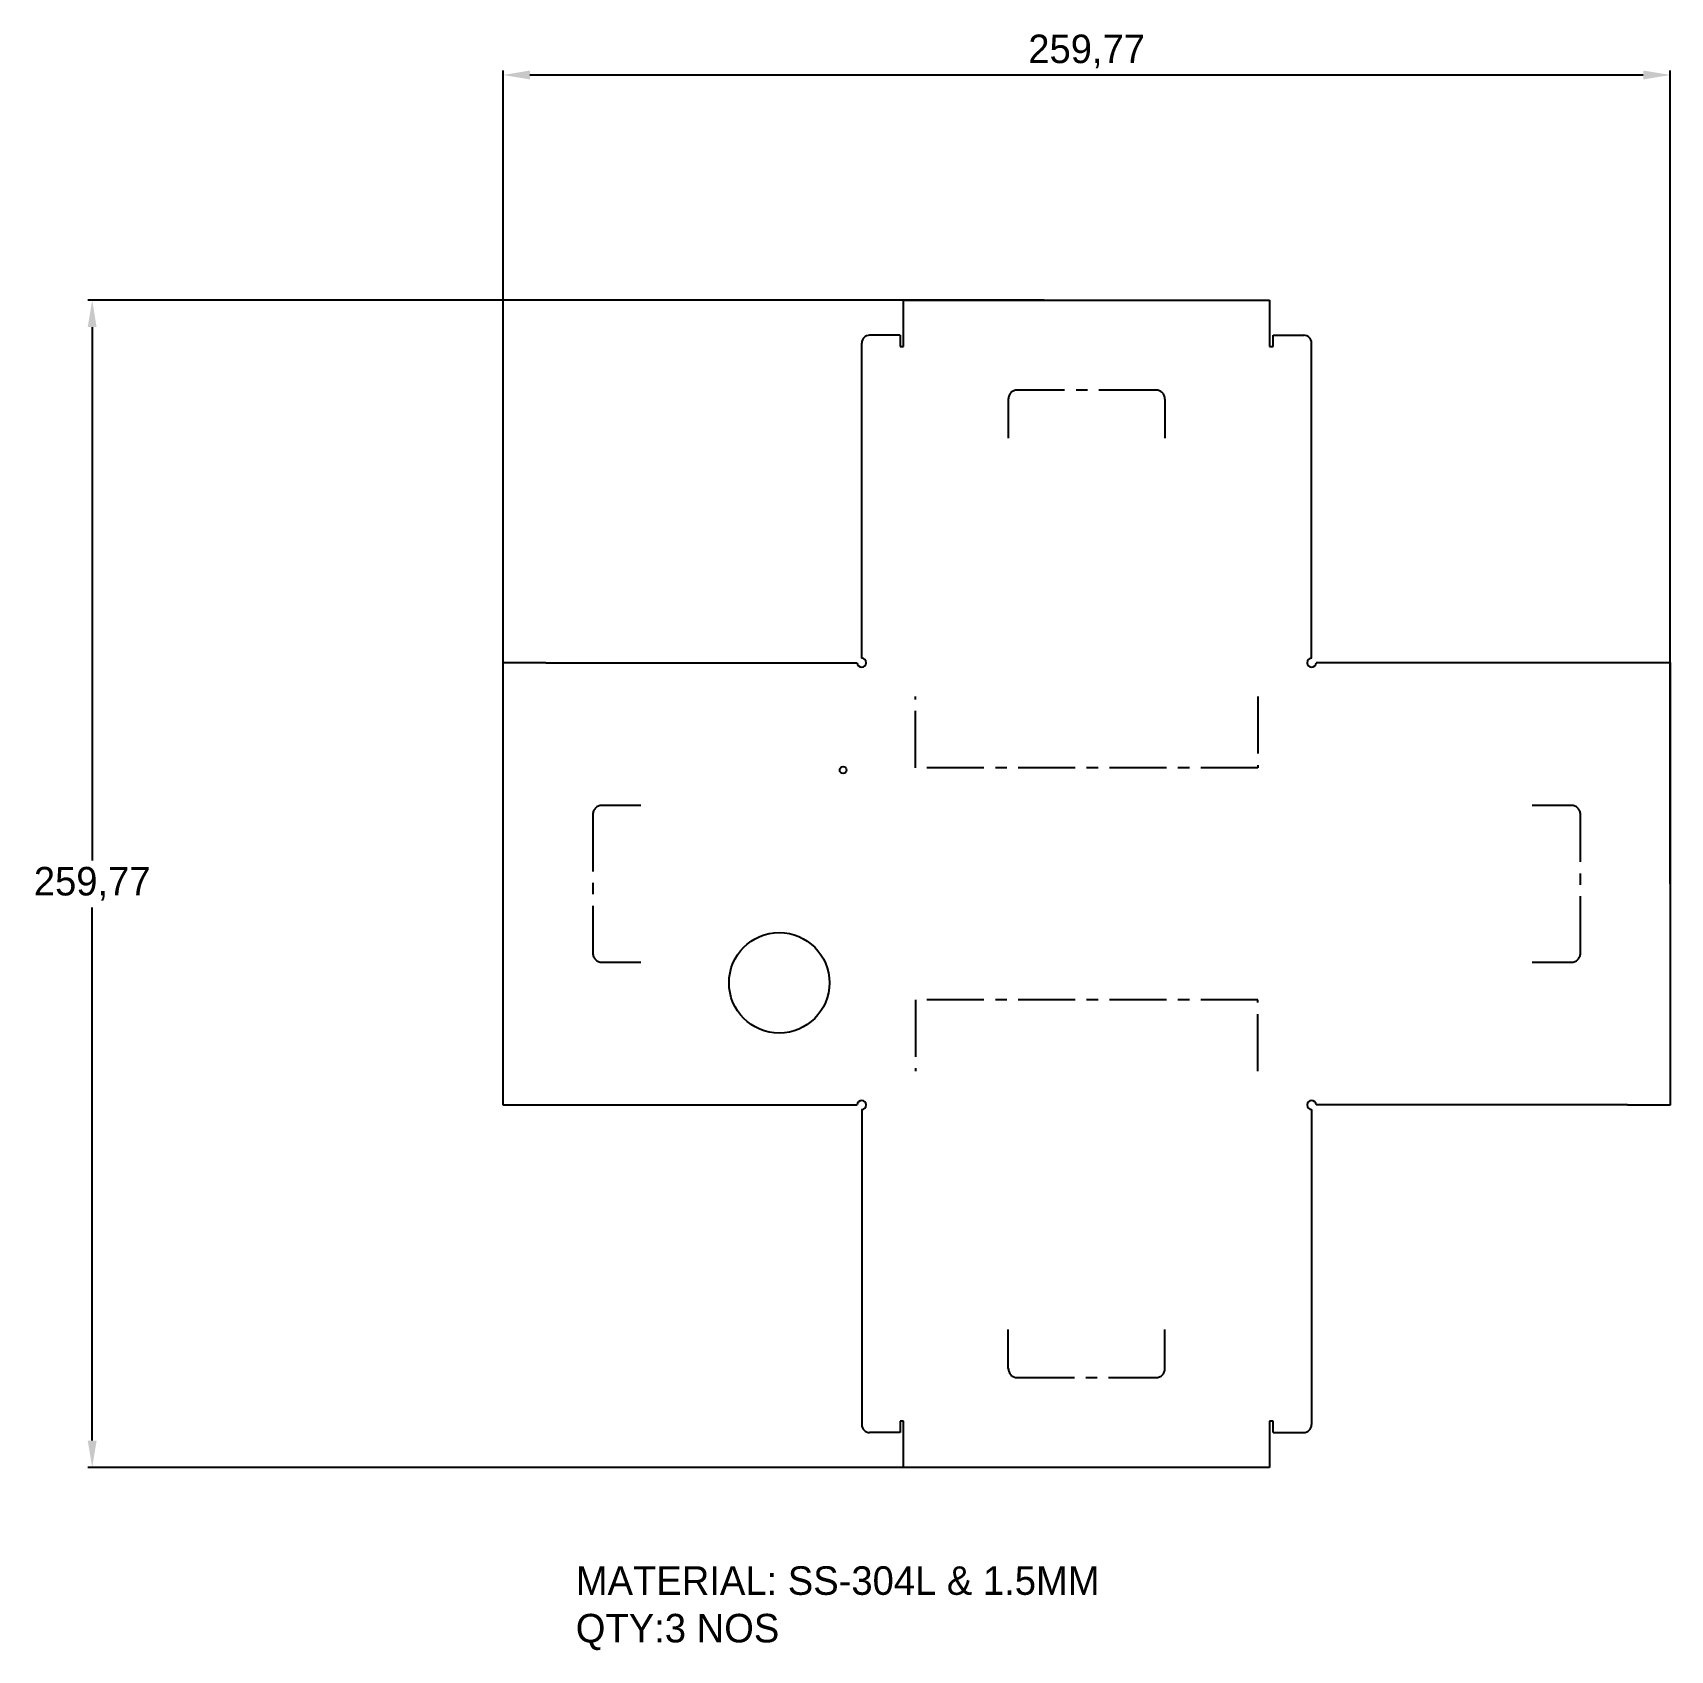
# Model space of a CAD drawing. Header units: millimetres. Extents: x 553 to 918, y 68 to 428.
import ezdxf

# ---------------------------------------------------------------- set-up
doc = ezdxf.new("R2010")
doc.units = ezdxf.units.MM
doc.header["$PDSIZE"] = -1
doc.linetypes.add('CENTERX2', pattern=[20.32, 12.7, -2.54, 2.54, -2.54])
doc.dimstyles.new('ISO-25', dxfattribs={"dimtxt": 2.5, "dimasz": 2.5, "dimexe": 1.25, "dimexo": 0.625, "dimtad": 1, "dimtxsty": 'Standard', "dimcen": 2.5, "dimadec": 0, "dimazin": 0, "dimtfac": 1, "dimtmove": 0, "dimatfit": 3, "dimfxl": 1, "dimarcsym": 0})

# ---------------------------------------------------------------- blocks, each defined once
blk = doc.blocks.new('*D17')
at = {"color": 0, "lineweight": -2}
for p, q in [((658.02, 238.77), (658.02, 419.76)), ((917.79, 238.77), (917.79, 419.76)), ((664.01, 418.76), (911.79, 418.76))]:
    blk.add_line(p, q, dxfattribs=at)
at = {"color": 0}
for points in [[(664.01, 419.76), (664.01, 417.77), (658.02, 418.76)], [(911.79, 419.76), (911.79, 417.77), (917.79, 418.76)]]:
    blk.add_solid(points, dxfattribs=at)
at = {"layer": 'Defpoints', "color": 0}
for p in [(917.79, 418.76), (658.02, 238.77), (917.79, 238.77)]:
    blk.add_point(p, dxfattribs=at)
at = {"color": 0, "insert": (787.9, 423.99), "char_height": 6.35, "attachment_point": 5}
blk.add_mtext('259,77', dxfattribs=at)
blk = doc.blocks.new('*D18')
at = {"color": 0, "lineweight": -2}
for p, q in [((778.48, 368.65), (565.59, 368.65)), ((566.58, 362.66), (566.58, 244)), ((566.58, 114.88), (566.58, 233.54)), ((778.48, 108.89), (565.59, 108.89))]:
    blk.add_line(p, q, dxfattribs=at)
at = {"color": 0}
for points in [[(565.58, 362.66), (567.57, 362.66), (566.58, 368.65)], [(565.58, 114.88), (567.57, 114.88), (566.58, 108.89)]]:
    blk.add_solid(points, dxfattribs=at)
at = {"layer": 'Defpoints', "color": 0}
for p in [(778.48, 368.65), (566.58, 108.89), (778.48, 108.89)]:
    blk.add_point(p, dxfattribs=at)
at = {"color": 0, "insert": (566.58, 238.77), "char_height": 6.35, "attachment_point": 5}
blk.add_mtext('259,77', dxfattribs=at)

msp = doc.modelspace()

# ---------------------------------------------------------------- linework, layer by layer
at = {"color": 7, "linetype": 'Continuous', "lineweight": 25}
for p, q in [((747.172, 358.361), (747.172, 368.653)), ((747.172, 368.653), (828.63, 368.653)), ((828.63, 368.653), (828.63, 358.361)), ((746.422, 360.861), (739.601, 360.861)), ((746.422, 360.861), (746.422, 358.361)), ((829.38, 358.361), (829.38, 360.861)), ((829.38, 360.861), (836.201, 360.861)), ((737.851, 288.969), (737.851, 359.111)), ((746.422, 358.361), (747.172, 358.361)), ((828.63, 358.361), (829.38, 358.361)), ((837.951, 288.969), (837.951, 359.111)), ((658.017, 189.54), (658.017, 287.999)), ((658.017, 287.999), (667.559, 287.999)), ((667.559, 287.999), (667.559, 287.969)), ((667.559, 287.969), (736.851, 287.969)), ((908.243, 287.969), (838.951, 287.969)), ((908.243, 287.969), (908.243, 287.999)), ((908.243, 287.999), (917.785, 287.999)), ((917.785, 287.999), (917.785, 189.54)), ((667.559, 189.54), (658.017, 189.54)), ((667.559, 189.569), (736.851, 189.569)), ((667.559, 189.569), (667.559, 189.54)), ((908.243, 189.569), (838.951, 189.569)), ((908.243, 189.54), (908.243, 189.569)), ((917.785, 189.54), (908.243, 189.54)), ((737.851, 188.569), (737.851, 118.427)), ((837.951, 188.569), (837.951, 118.427)), ((746.422, 116.677), (739.601, 116.677)), ((747.172, 119.177), (746.422, 119.177)), ((746.422, 119.177), (746.422, 116.677)), ((747.172, 108.885), (747.172, 119.177)), ((829.38, 119.177), (828.63, 119.177)), ((828.63, 119.177), (828.63, 108.885)), ((829.38, 116.677), (829.38, 119.177)), ((829.38, 116.677), (836.201, 116.677)), ((828.63, 108.885), (747.172, 108.885))]:
    msp.add_line(p, q, dxfattribs=at)
at = {"color": 3, "linetype": 'CENTERX2'}
for p, q in [((770.468, 346.657), (770.468, 337.957)), ((803.328, 348.657), (772.468, 348.657)), ((805.328, 346.657), (805.328, 337.957)), ((749.801, 264.569), (749.801, 280.444)), ((826.001, 280.444), (826.001, 264.569)), ((826.001, 264.569), (749.801, 264.569)), ((688.715, 256.222), (680.015, 256.222)), ((895.79, 256.219), (887.09, 256.219)), ((678.015, 254.222), (678.015, 223.322)), ((897.79, 223.319), (897.79, 254.219)), ((680.015, 221.322), (688.715, 221.322)), ((887.09, 221.319), (895.79, 221.319)), ((826.001, 212.969), (749.801, 212.969)), ((749.801, 212.969), (749.801, 197.094)), ((826.001, 197.094), (826.001, 212.969)), ((770.471, 130.887), (770.471, 139.587)), ((805.331, 130.887), (805.331, 139.587)), ((772.471, 128.887), (803.331, 128.887))]:
    msp.add_line(p, q, dxfattribs=at)
at = {"color": 3, "linetype": 'Continuous'}
for p, q in [((803.328, 348.657), (803.328, 348.657)), ((772.471, 128.887), (772.471, 128.887))]:
    msp.add_line(p, q, dxfattribs=at)
at = {"color": 7, "linetype": 'Continuous', "lineweight": 25}
for centre, radius in [((733.709, 264.099), 0.762), ((719.485, 216.742), 11.176)]:
    msp.add_circle(centre, radius, dxfattribs=at)
for centre, start, end in [((739.601, 359.111), 90, 180), ((836.201, 359.111), 0, 90), ((739.601, 118.427), 180, 270), ((836.201, 118.427), 270, 0)]:
    msp.add_arc(centre, 1.75, start, end, dxfattribs=at)
at = {"color": 3, "linetype": 'CENTERX2'}
for centre, start, end in [((772.468, 346.657), 90, 180), ((803.328, 346.657), 0, 90), ((680.015, 254.222), 90, 180), ((895.79, 254.219), 0, 90), ((680.015, 223.322), 180, 270), ((895.79, 223.319), 270, 0), ((772.471, 130.887), 180, 270), ((803.331, 130.887), 270, 0)]:
    msp.add_arc(centre, 2, start, end, dxfattribs=at)
for centre, start, end in [((737.851, 287.969), 180, 90), ((837.951, 287.969), 90, 0), ((737.851, 189.569), 270, 180), ((837.951, 189.569), 0, 270)]:
    msp.add_arc(centre, 1, start, end)

# ---------------------------------------------------------------- texts
at = {"insert": (674.206, 86.903), "char_height": 6.35, "width": 160.13286, "attachment_point": 1}
msp.add_mtext('{MATERIAL: SS-304L & 1.5MM\\PQTY:3 NOS}', dxfattribs=at)

# ---------------------------------------------------------------- dimensions: what is measured, and where the dimension line sits
dim = msp.add_linear_dim(base=(917.785, 418.765), p1=(658.017, 238.769), p2=(917.785, 238.769), dimstyle='ISO-25', override={"dimtxt": 6.35, "dimasz": 5.9944, "dimexe": 0.9906, "dimexo": 0, "dimgap": 1.524, "dimtih": 1, "dimtoh": 1, "dimzin": 1, "dimadec": 2, "dimtzin": 1})
dim.commit()
dim.dimension.update_dxf_attribs({"geometry": '*D17', "text_midpoint": (787.901, 423.993)})
dim = msp.add_linear_dim(base=(566.576, 108.885), p1=(778.483, 368.653), p2=(778.483, 108.885), angle=90, dimstyle='ISO-25', override={"dimtxt": 6.35, "dimasz": 5.9944, "dimexe": 0.9906, "dimexo": 0, "dimgap": 1.524, "dimtih": 1, "dimtoh": 1, "dimzin": 1, "dimadec": 2, "dimtzin": 1})
dim.commit()
dim.dimension.update_dxf_attribs({"geometry": '*D18', "text_midpoint": (566.576, 238.769)})

doc.saveas('drawing.dxf')
